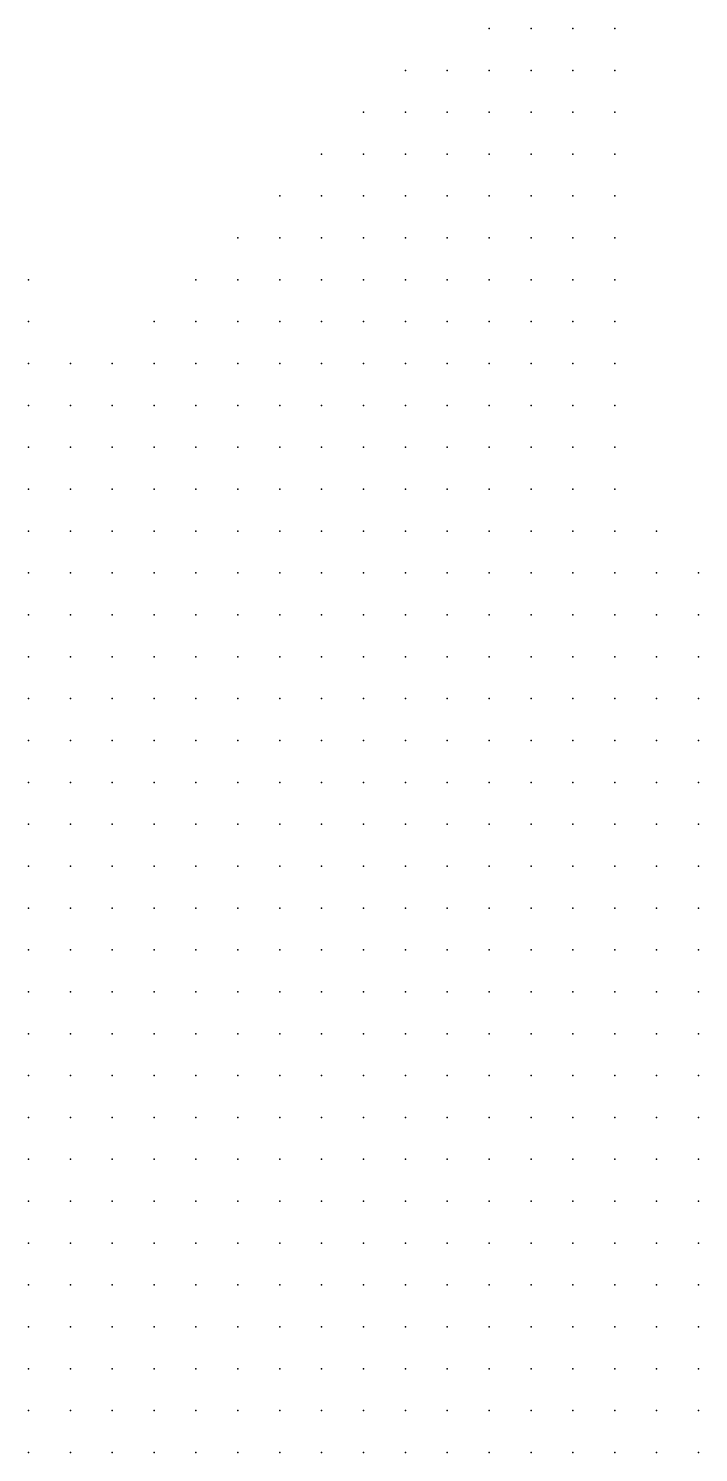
# Model space of a CAD drawing. Header units: millimetres. Extents: x 2848 to 6961, y 1568 to 7914.
# Drawn here: x 3633.28 to 3649.28, y 1650.29 to 1684.29 of the extents above; entities that cross this region are included whole.
import ezdxf

# ---------------------------------------------------------------- set-up
doc = ezdxf.new("R2010")
doc.units = ezdxf.units.MM
doc.header["$PDSIZE"] = -2

msp = doc.modelspace()

# ---------------------------------------------------------------- linework, layer by layer
at = {"color": 33, "true_color": 0xfda43e}
for p in [(3644.282, 1684.289), (3645.282, 1684.289), (3646.282, 1684.289), (3647.282, 1684.289), (3642.282, 1683.289), (3643.282, 1683.289), (3644.282, 1683.289), (3645.282, 1683.289), (3646.282, 1683.289), (3647.282, 1683.289), (3641.282, 1682.289), (3642.282, 1682.289), (3643.282, 1682.289), (3644.282, 1682.289), (3645.282, 1682.289), (3646.282, 1682.289), (3639.282, 1680.289)]:
    msp.add_point(p, dxfattribs=at)
at = {"color": 30, "true_color": 0xff9d2e}
for p in [(3647.282, 1682.289), (3646.282, 1681.289), (3647.282, 1681.289), (3647.282, 1680.289), (3647.282, 1679.289), (3647.282, 1678.289), (3647.282, 1677.289), (3647.282, 1676.289)]:
    msp.add_point(p, dxfattribs=at)
at = {"color": 21, "true_color": 0xff9252}
msp.add_point((3640.282, 1681.289), dxfattribs=at)
at = {"color": 30, "true_color": 0xff8630}
msp.add_point((3641.282, 1681.289), dxfattribs=at)
at = {"color": 33, "true_color": 0xfd9441}
msp.add_point((3642.282, 1681.289), dxfattribs=at)
at = {"color": 30, "true_color": 0xff983c}
msp.add_point((3643.282, 1681.289), dxfattribs=at)
at = {"color": 30, "true_color": 0xff9a3b}
msp.add_point((3644.282, 1681.289), dxfattribs=at)
at = {"color": 33, "true_color": 0xfea03e}
msp.add_point((3645.282, 1681.289), dxfattribs=at)
at = {"color": 30, "true_color": 0xff8135}
msp.add_point((3640.282, 1680.289), dxfattribs=at)
at = {"color": 11, "true_color": 0xff8c43}
msp.add_point((3641.282, 1680.289), dxfattribs=at)
at = {"color": 30, "true_color": 0xfe8e3c}
msp.add_point((3642.282, 1680.289), dxfattribs=at)
at = {"color": 30, "true_color": 0xff9339}
msp.add_point((3643.282, 1680.289), dxfattribs=at)
at = {"color": 30, "true_color": 0xff983b}
msp.add_point((3644.282, 1680.289), dxfattribs=at)
at = {"color": 33, "true_color": 0xfe9b3d}
msp.add_point((3645.282, 1680.289), dxfattribs=at)
at = {"color": 30, "true_color": 0xfe9833}
msp.add_point((3646.282, 1680.289), dxfattribs=at)
at = {"color": 30, "true_color": 0xff7a35}
msp.add_point((3638.282, 1679.289), dxfattribs=at)
at = {"color": 30, "true_color": 0xff8039}
msp.add_point((3639.282, 1679.289), dxfattribs=at)
at = {"color": 30, "true_color": 0xff843e}
for p in [(3640.282, 1679.289), (3647.282, 1674.289)]:
    msp.add_point(p, dxfattribs=at)
at = {"color": 30, "true_color": 0xff853f}
for p in [(3641.282, 1679.289), (3642.282, 1678.289), (3644.282, 1676.289)]:
    msp.add_point(p, dxfattribs=at)
at = {"color": 30, "true_color": 0xff8a3b}
msp.add_point((3642.282, 1679.289), dxfattribs=at)
at = {"color": 30, "true_color": 0xfe8f3d}
msp.add_point((3643.282, 1679.289), dxfattribs=at)
at = {"color": 30, "true_color": 0xff933b}
msp.add_point((3644.282, 1679.289), dxfattribs=at)
at = {"color": 33, "true_color": 0xfe993f}
msp.add_point((3645.282, 1679.289), dxfattribs=at)
at = {"color": 30, "true_color": 0xff932e}
msp.add_point((3646.282, 1679.289), dxfattribs=at)
at = {"color": 30, "true_color": 0xff9b15}
for p in [(3633.282, 1678.289), (3633.282, 1677.289)]:
    msp.add_point(p, dxfattribs=at)
at = {"color": 30, "true_color": 0xfe752d}
msp.add_point((3637.282, 1678.289), dxfattribs=at)
at = {"color": 30, "true_color": 0xff7e3c}
msp.add_point((3638.282, 1678.289), dxfattribs=at)
at = {"color": 30, "true_color": 0xfd823c}
msp.add_point((3639.282, 1678.289), dxfattribs=at)
at = {"color": 30, "true_color": 0xfe823c}
for p in [(3640.282, 1678.289), (3640.282, 1677.289)]:
    msp.add_point(p, dxfattribs=at)
at = {"color": 30, "true_color": 0xff833d}
for p in [(3641.282, 1678.289), (3641.282, 1677.289), (3644.282, 1675.289)]:
    msp.add_point(p, dxfattribs=at)
at = {"color": 30, "true_color": 0xff8a3d}
msp.add_point((3643.282, 1678.289), dxfattribs=at)
at = {"color": 30, "true_color": 0xff903e}
msp.add_point((3644.282, 1678.289), dxfattribs=at)
at = {"color": 33, "true_color": 0xff933e}
msp.add_point((3645.282, 1678.289), dxfattribs=at)
at = {"color": 30, "true_color": 0xfe902f}
msp.add_point((3646.282, 1678.289), dxfattribs=at)
at = {"color": 30, "true_color": 0xff7131}
for p in [(3636.282, 1677.289), (3634.282, 1676.289)]:
    msp.add_point(p, dxfattribs=at)
at = {"color": 30, "true_color": 0xff7b3b}
msp.add_point((3637.282, 1677.289), dxfattribs=at)
at = {"color": 30, "true_color": 0xfe7f3c}
msp.add_point((3638.282, 1677.289), dxfattribs=at)
at = {"color": 30, "true_color": 0xff803c}
msp.add_point((3639.282, 1677.289), dxfattribs=at)
at = {"color": 30, "true_color": 0xff863f}
msp.add_point((3642.282, 1677.289), dxfattribs=at)
at = {"color": 30, "true_color": 0xff863d}
for p in [(3643.282, 1677.289), (3646.282, 1674.289)]:
    msp.add_point(p, dxfattribs=at)
at = {"color": 30, "true_color": 0xff8a3a}
msp.add_point((3644.282, 1677.289), dxfattribs=at)
at = {"color": 33, "true_color": 0xff903f}
msp.add_point((3645.282, 1677.289), dxfattribs=at)
at = {"color": 30, "true_color": 0xfe8b30}
msp.add_point((3646.282, 1677.289), dxfattribs=at)
at = {"color": 30, "true_color": 0xff9a1c}
msp.add_point((3633.282, 1676.289), dxfattribs=at)
at = {"color": 30, "true_color": 0xff7a39}
msp.add_point((3635.282, 1676.289), dxfattribs=at)
at = {"color": 30, "true_color": 0xff7834}
msp.add_point((3636.282, 1676.289), dxfattribs=at)
at = {"color": 30, "true_color": 0xfd7b3d}
for p in [(3637.282, 1676.289), (3639.282, 1676.289)]:
    msp.add_point(p, dxfattribs=at)
at = {"color": 30, "true_color": 0xff7a3b}
msp.add_point((3638.282, 1676.289), dxfattribs=at)
at = {"color": 30, "true_color": 0xff7c3e}
msp.add_point((3640.282, 1676.289), dxfattribs=at)
at = {"color": 11, "true_color": 0xff7e40}
msp.add_point((3641.282, 1676.289), dxfattribs=at)
at = {"color": 30, "true_color": 0xfd803d}
msp.add_point((3642.282, 1676.289), dxfattribs=at)
at = {"color": 30, "true_color": 0xfe833d}
msp.add_point((3643.282, 1676.289), dxfattribs=at)
at = {"color": 30, "true_color": 0xff8b3e}
msp.add_point((3645.282, 1676.289), dxfattribs=at)
at = {"color": 30, "true_color": 0xff8935}
msp.add_point((3646.282, 1676.289), dxfattribs=at)
at = {"color": 30, "true_color": 0xff9213}
for p in [(3633.282, 1675.289), (3633.282, 1674.289), (3634.282, 1673.289)]:
    msp.add_point(p, dxfattribs=at)
at = {"color": 30, "true_color": 0xfe8e08}
msp.add_point((3634.282, 1675.289), dxfattribs=at)
at = {"color": 30, "true_color": 0xfd9510}
msp.add_point((3635.282, 1675.289), dxfattribs=at)
at = {"color": 30, "true_color": 0xff9815}
msp.add_point((3636.282, 1675.289), dxfattribs=at)
at = {"color": 30, "true_color": 0xff9a14}
msp.add_point((3637.282, 1675.289), dxfattribs=at)
at = {"color": 30, "true_color": 0xff9919}
msp.add_point((3638.282, 1675.289), dxfattribs=at)
at = {"color": 30, "true_color": 0xfd991f}
msp.add_point((3639.282, 1675.289), dxfattribs=at)
at = {"color": 30, "true_color": 0xff9525}
msp.add_point((3640.282, 1675.289), dxfattribs=at)
at = {"color": 30, "true_color": 0xfe912a}
msp.add_point((3641.282, 1675.289), dxfattribs=at)
at = {"color": 30, "true_color": 0xff8c31}
msp.add_point((3642.282, 1675.289), dxfattribs=at)
at = {"color": 30, "true_color": 0xff853a}
msp.add_point((3643.282, 1675.289), dxfattribs=at)
at = {"color": 23, "true_color": 0xfd8340}
msp.add_point((3645.282, 1675.289), dxfattribs=at)
at = {"color": 30, "true_color": 0xfd8537}
msp.add_point((3646.282, 1675.289), dxfattribs=at)
at = {"color": 21, "true_color": 0xff974b}
msp.add_point((3647.282, 1675.289), dxfattribs=at)
at = {"color": 30, "true_color": 0xfd9615}
msp.add_point((3634.282, 1674.289), dxfattribs=at)
at = {"color": 30, "true_color": 0xff9715}
msp.add_point((3635.282, 1674.289), dxfattribs=at)
at = {"color": 30, "true_color": 0xff9b12}
for p in [(3636.282, 1674.289), (3642.282, 1668.289), (3643.282, 1667.289), (3648.282, 1663.289), (3649.282, 1662.289)]:
    msp.add_point(p, dxfattribs=at)
at = {"color": 30, "true_color": 0xfe9d10}
msp.add_point((3637.282, 1674.289), dxfattribs=at)
at = {"color": 30, "true_color": 0xff9f14}
for p in [(3638.282, 1674.289), (3644.282, 1668.289), (3646.282, 1666.289), (3647.282, 1665.289), (3648.282, 1665.289), (3648.282, 1664.289), (3649.282, 1664.289)]:
    msp.add_point(p, dxfattribs=at)
at = {"color": 40, "true_color": 0xfea20f}
msp.add_point((3639.282, 1674.289), dxfattribs=at)
at = {"color": 40, "true_color": 0xfea513}
msp.add_point((3640.282, 1674.289), dxfattribs=at)
at = {"color": 40, "true_color": 0xffa715}
msp.add_point((3641.282, 1674.289), dxfattribs=at)
at = {"color": 40, "true_color": 0xffa918}
for p in [(3642.282, 1674.289), (3647.282, 1670.289)]:
    msp.add_point(p, dxfattribs=at)
at = {"color": 40, "true_color": 0xffa51c}
msp.add_point((3643.282, 1674.289), dxfattribs=at)
at = {"color": 30, "true_color": 0xff9f24}
msp.add_point((3644.282, 1674.289), dxfattribs=at)
at = {"color": 30, "true_color": 0xfe942e}
msp.add_point((3645.282, 1674.289), dxfattribs=at)
at = {"color": 30, "true_color": 0xff8e11}
msp.add_point((3633.282, 1673.289), dxfattribs=at)
at = {"color": 30, "true_color": 0xfe930f}
msp.add_point((3635.282, 1673.289), dxfattribs=at)
at = {"color": 30, "true_color": 0xfe9611}
for p in [(3636.282, 1673.289), (3646.282, 1663.289)]:
    msp.add_point(p, dxfattribs=at)
at = {"color": 30, "true_color": 0xff9911}
for p in [(3637.282, 1673.289), (3645.282, 1665.289), (3646.282, 1664.289), (3649.282, 1661.289)]:
    msp.add_point(p, dxfattribs=at)
at = {"color": 30, "true_color": 0xff9a12}
for p in [(3638.282, 1673.289), (3641.282, 1669.289), (3644.282, 1666.289)]:
    msp.add_point(p, dxfattribs=at)
at = {"color": 30, "true_color": 0xff9e11}
for p in [(3639.282, 1673.289), (3641.282, 1671.289)]:
    msp.add_point(p, dxfattribs=at)
at = {"color": 30, "true_color": 0xff9f15}
for p in [(3640.282, 1673.289), (3642.282, 1671.289)]:
    msp.add_point(p, dxfattribs=at)
at = {"color": 40, "true_color": 0xfea116}
msp.add_point((3641.282, 1673.289), dxfattribs=at)
at = {"color": 40, "true_color": 0xfea316}
for p in [(3642.282, 1673.289), (3644.282, 1670.289)]:
    msp.add_point(p, dxfattribs=at)
at = {"color": 40, "true_color": 0xfea817}
msp.add_point((3643.282, 1673.289), dxfattribs=at)
at = {"color": 40, "true_color": 0xffaa17}
msp.add_point((3644.282, 1673.289), dxfattribs=at)
at = {"color": 40, "true_color": 0xffae1a}
msp.add_point((3645.282, 1673.289), dxfattribs=at)
at = {"color": 40, "true_color": 0xfeaa23}
msp.add_point((3646.282, 1673.289), dxfattribs=at)
at = {"color": 30, "true_color": 0xfe8b21}
msp.add_point((3647.282, 1673.289), dxfattribs=at)
at = {"color": 30, "true_color": 0xfd8f14}
msp.add_point((3633.282, 1672.289), dxfattribs=at)
at = {"color": 30, "true_color": 0xff8f12}
for p in [(3634.282, 1672.289), (3636.282, 1670.289), (3640.282, 1665.289), (3644.282, 1662.289)]:
    msp.add_point(p, dxfattribs=at)
at = {"color": 30, "true_color": 0xfe9013}
msp.add_point((3635.282, 1672.289), dxfattribs=at)
at = {"color": 30, "true_color": 0xff9412}
for p in [(3636.282, 1672.289), (3640.282, 1668.289), (3641.282, 1667.289), (3642.282, 1666.289), (3645.282, 1663.289), (3646.282, 1662.289)]:
    msp.add_point(p, dxfattribs=at)
at = {"color": 30, "true_color": 0xfe980f}
msp.add_point((3637.282, 1672.289), dxfattribs=at)
at = {"color": 30, "true_color": 0xff9712}
for p in [(3638.282, 1672.289), (3644.282, 1665.289), (3645.282, 1664.289)]:
    msp.add_point(p, dxfattribs=at)
at = {"color": 30, "true_color": 0xff9d13}
for p in [(3639.282, 1672.289), (3643.282, 1668.289)]:
    msp.add_point(p, dxfattribs=at)
at = {"color": 30, "true_color": 0xff9e13}
for p in [(3640.282, 1672.289), (3642.282, 1670.289), (3643.282, 1669.289), (3645.282, 1667.289)]:
    msp.add_point(p, dxfattribs=at)
at = {"color": 40, "true_color": 0xffa015}
for p in [(3641.282, 1672.289), (3645.282, 1668.289), (3647.282, 1666.289)]:
    msp.add_point(p, dxfattribs=at)
at = {"color": 40, "true_color": 0xffa016}
msp.add_point((3642.282, 1672.289), dxfattribs=at)
at = {"color": 40, "true_color": 0xffa415}
msp.add_point((3643.282, 1672.289), dxfattribs=at)
at = {"color": 40, "true_color": 0xffa719}
for p in [(3644.282, 1672.289), (3647.282, 1669.289), (3648.282, 1668.289)]:
    msp.add_point(p, dxfattribs=at)
at = {"color": 40, "true_color": 0xffa81a}
for p in [(3645.282, 1672.289), (3648.282, 1669.289), (3633.282, 1654.289)]:
    msp.add_point(p, dxfattribs=at)
at = {"color": 40, "true_color": 0xffad1d}
for p in [(3646.282, 1672.289), (3634.282, 1660.289), (3635.282, 1657.289), (3635.282, 1656.289), (3636.282, 1653.289)]:
    msp.add_point(p, dxfattribs=at)
at = {"color": 40, "true_color": 0xfeab11}
msp.add_point((3647.282, 1672.289), dxfattribs=at)
at = {"color": 31, "true_color": 0xfeb848}
msp.add_point((3648.282, 1672.289), dxfattribs=at)
at = {"color": 30, "true_color": 0xff8c15}
for p in [(3633.282, 1671.289), (3637.282, 1667.289)]:
    msp.add_point(p, dxfattribs=at)
at = {"color": 30, "true_color": 0xfc8e13}
msp.add_point((3634.282, 1671.289), dxfattribs=at)
at = {"color": 30, "true_color": 0xff9016}
msp.add_point((3635.282, 1671.289), dxfattribs=at)
at = {"color": 30, "true_color": 0xfd9212}
msp.add_point((3636.282, 1671.289), dxfattribs=at)
at = {"color": 30, "true_color": 0xff9310}
for p in [(3637.282, 1671.289), (3639.282, 1669.289)]:
    msp.add_point(p, dxfattribs=at)
at = {"color": 30, "true_color": 0xff9710}
for p in [(3638.282, 1671.289), (3639.282, 1670.289)]:
    msp.add_point(p, dxfattribs=at)
at = {"color": 30, "true_color": 0xfe9a10}
msp.add_point((3639.282, 1671.289), dxfattribs=at)
at = {"color": 30, "true_color": 0xff9d14}
msp.add_point((3640.282, 1671.289), dxfattribs=at)
at = {"color": 40, "true_color": 0xffa216}
for p in [(3643.282, 1671.289), (3645.282, 1669.289), (3647.282, 1667.289), (3648.282, 1666.289)]:
    msp.add_point(p, dxfattribs=at)
at = {"color": 40, "true_color": 0xffa518}
for p in [(3644.282, 1671.289), (3645.282, 1670.289), (3646.282, 1669.289), (3647.282, 1668.289)]:
    msp.add_point(p, dxfattribs=at)
at = {"color": 40, "true_color": 0xffa61a}
msp.add_point((3645.282, 1671.289), dxfattribs=at)
at = {"color": 40, "true_color": 0xffa81b}
msp.add_point((3646.282, 1671.289), dxfattribs=at)
at = {"color": 40, "true_color": 0xfead1e}
msp.add_point((3647.282, 1671.289), dxfattribs=at)
at = {"color": 40, "true_color": 0xfda811}
msp.add_point((3648.282, 1671.289), dxfattribs=at)
at = {"color": 40, "true_color": 0xffbd33}
msp.add_point((3649.282, 1671.289), dxfattribs=at)
at = {"color": 30, "true_color": 0xff8a16}
for p in [(3633.282, 1670.289), (3634.282, 1669.289), (3636.282, 1667.289), (3638.282, 1665.289)]:
    msp.add_point(p, dxfattribs=at)
at = {"color": 30, "true_color": 0xff8c13}
msp.add_point((3634.282, 1670.289), dxfattribs=at)
at = {"color": 30, "true_color": 0xff8e14}
for p in [(3635.282, 1670.289), (3637.282, 1668.289), (3641.282, 1664.289), (3642.282, 1663.289), (3644.282, 1661.289)]:
    msp.add_point(p, dxfattribs=at)
at = {"color": 30, "true_color": 0xfe9112}
for p in [(3637.282, 1670.289), (3638.282, 1669.289), (3641.282, 1666.289), (3642.282, 1665.289), (3643.282, 1664.289)]:
    msp.add_point(p, dxfattribs=at)
at = {"color": 30, "true_color": 0xff9414}
msp.add_point((3638.282, 1670.289), dxfattribs=at)
at = {"color": 30, "true_color": 0xff9910}
msp.add_point((3640.282, 1670.289), dxfattribs=at)
at = {"color": 30, "true_color": 0xfe9d12}
msp.add_point((3641.282, 1670.289), dxfattribs=at)
at = {"color": 40, "true_color": 0xfea115}
for p in [(3643.282, 1670.289), (3646.282, 1667.289)]:
    msp.add_point(p, dxfattribs=at)
at = {"color": 40, "true_color": 0xffa71a}
msp.add_point((3646.282, 1670.289), dxfattribs=at)
at = {"color": 40, "true_color": 0xfeab1f}
msp.add_point((3648.282, 1670.289), dxfattribs=at)
at = {"color": 40, "true_color": 0xffac15}
msp.add_point((3649.282, 1670.289), dxfattribs=at)
at = {"color": 30, "true_color": 0xfe8917}
for p in [(3633.282, 1669.289), (3636.282, 1666.289), (3637.282, 1665.289), (3637.282, 1664.289)]:
    msp.add_point(p, dxfattribs=at)
at = {"color": 30, "true_color": 0xff8d13}
for p in [(3635.282, 1669.289), (3638.282, 1666.289), (3640.282, 1664.289)]:
    msp.add_point(p, dxfattribs=at)
at = {"color": 30, "true_color": 0xff8e12}
for p in [(3636.282, 1669.289), (3639.282, 1666.289)]:
    msp.add_point(p, dxfattribs=at)
at = {"color": 30, "true_color": 0xff9013}
for p in [(3637.282, 1669.289), (3638.282, 1668.289), (3639.282, 1667.289), (3640.282, 1666.289), (3641.282, 1665.289)]:
    msp.add_point(p, dxfattribs=at)
at = {"color": 30, "true_color": 0xfd9910}
msp.add_point((3640.282, 1669.289), dxfattribs=at)
at = {"color": 30, "true_color": 0xff9c12}
for p in [(3642.282, 1669.289), (3644.282, 1667.289), (3645.282, 1666.289), (3647.282, 1664.289)]:
    msp.add_point(p, dxfattribs=at)
at = {"color": 40, "true_color": 0xffa116}
msp.add_point((3644.282, 1669.289), dxfattribs=at)
at = {"color": 40, "true_color": 0xfcaa20}
msp.add_point((3649.282, 1669.289), dxfattribs=at)
at = {"color": 30, "true_color": 0xff8817}
for p in [(3633.282, 1668.289), (3634.282, 1667.289), (3635.282, 1666.289), (3636.282, 1665.289)]:
    msp.add_point(p, dxfattribs=at)
at = {"color": 30, "true_color": 0xfe8915}
msp.add_point((3634.282, 1668.289), dxfattribs=at)
at = {"color": 30, "true_color": 0xfe8b16}
for p in [(3635.282, 1668.289), (3641.282, 1662.289)]:
    msp.add_point(p, dxfattribs=at)
at = {"color": 30, "true_color": 0xff8c17}
for p in [(3636.282, 1668.289), (3639.282, 1665.289)]:
    msp.add_point(p, dxfattribs=at)
at = {"color": 30, "true_color": 0xff9114}
msp.add_point((3639.282, 1668.289), dxfattribs=at)
at = {"color": 30, "true_color": 0xfe9812}
for p in [(3641.282, 1668.289), (3642.282, 1667.289), (3648.282, 1661.289)]:
    msp.add_point(p, dxfattribs=at)
at = {"color": 40, "true_color": 0xffa417}
msp.add_point((3646.282, 1668.289), dxfattribs=at)
at = {"color": 40, "true_color": 0xfda819}
msp.add_point((3649.282, 1668.289), dxfattribs=at)
at = {"color": 30, "true_color": 0xff8719}
for p in [(3633.282, 1667.289), (3634.282, 1666.289)]:
    msp.add_point(p, dxfattribs=at)
at = {"color": 30, "true_color": 0xff8a18}
msp.add_point((3635.282, 1667.289), dxfattribs=at)
at = {"color": 30, "true_color": 0xfe8e11}
msp.add_point((3638.282, 1667.289), dxfattribs=at)
at = {"color": 30, "true_color": 0xff9215}
msp.add_point((3640.282, 1667.289), dxfattribs=at)
at = {"color": 40, "true_color": 0xffa516}
msp.add_point((3648.282, 1667.289), dxfattribs=at)
at = {"color": 40, "true_color": 0xffa619}
msp.add_point((3649.282, 1667.289), dxfattribs=at)
at = {"color": 30, "true_color": 0xff841a}
msp.add_point((3633.282, 1666.289), dxfattribs=at)
at = {"color": 30, "true_color": 0xff8b14}
msp.add_point((3637.282, 1666.289), dxfattribs=at)
at = {"color": 30, "true_color": 0xff9913}
msp.add_point((3643.282, 1666.289), dxfattribs=at)
at = {"color": 40, "true_color": 0xfea517}
msp.add_point((3649.282, 1666.289), dxfattribs=at)
at = {"color": 30, "true_color": 0xfe831b}
msp.add_point((3633.282, 1665.289), dxfattribs=at)
at = {"color": 30, "true_color": 0xff8518}
msp.add_point((3634.282, 1665.289), dxfattribs=at)
at = {"color": 30, "true_color": 0xff8717}
for p in [(3635.282, 1665.289), (3636.282, 1664.289)]:
    msp.add_point(p, dxfattribs=at)
at = {"color": 30, "true_color": 0xfe9311}
msp.add_point((3643.282, 1665.289), dxfattribs=at)
at = {"color": 30, "true_color": 0xff9b11}
msp.add_point((3646.282, 1665.289), dxfattribs=at)
at = {"color": 40, "true_color": 0xffa317}
msp.add_point((3649.282, 1665.289), dxfattribs=at)
at = {"color": 30, "true_color": 0xff821c}
msp.add_point((3633.282, 1664.289), dxfattribs=at)
at = {"color": 30, "true_color": 0xfd841b}
msp.add_point((3634.282, 1664.289), dxfattribs=at)
at = {"color": 30, "true_color": 0xff8617}
msp.add_point((3635.282, 1664.289), dxfattribs=at)
at = {"color": 30, "true_color": 0xfe8b18}
msp.add_point((3638.282, 1664.289), dxfattribs=at)
at = {"color": 30, "true_color": 0xff8b17}
msp.add_point((3639.282, 1664.289), dxfattribs=at)
at = {"color": 30, "true_color": 0xfd8f12}
msp.add_point((3642.282, 1664.289), dxfattribs=at)
at = {"color": 30, "true_color": 0xff9312}
msp.add_point((3644.282, 1664.289), dxfattribs=at)
at = {"color": 30, "true_color": 0xff7d1d}
msp.add_point((3633.282, 1663.289), dxfattribs=at)
at = {"color": 30, "true_color": 0xff7d1b}
msp.add_point((3634.282, 1663.289), dxfattribs=at)
at = {"color": 30, "true_color": 0xff7f1a}
msp.add_point((3635.282, 1663.289), dxfattribs=at)
at = {"color": 30, "true_color": 0xff8118}
msp.add_point((3636.282, 1663.289), dxfattribs=at)
at = {"color": 30, "true_color": 0xfe8319}
msp.add_point((3637.282, 1663.289), dxfattribs=at)
at = {"color": 30, "true_color": 0xfe8616}
msp.add_point((3638.282, 1663.289), dxfattribs=at)
at = {"color": 30, "true_color": 0xff8814}
msp.add_point((3639.282, 1663.289), dxfattribs=at)
at = {"color": 30, "true_color": 0xfd8a13}
msp.add_point((3640.282, 1663.289), dxfattribs=at)
at = {"color": 30, "true_color": 0xfe8b14}
msp.add_point((3641.282, 1663.289), dxfattribs=at)
at = {"color": 30, "true_color": 0xff8f13}
msp.add_point((3643.282, 1663.289), dxfattribs=at)
at = {"color": 30, "true_color": 0xff9214}
msp.add_point((3644.282, 1663.289), dxfattribs=at)
at = {"color": 30, "true_color": 0xff9811}
for p in [(3647.282, 1663.289), (3648.282, 1662.289)]:
    msp.add_point(p, dxfattribs=at)
at = {"color": 30, "true_color": 0xfe9e13}
msp.add_point((3649.282, 1663.289), dxfattribs=at)
at = {"color": 30, "true_color": 0xff8d1b}
msp.add_point((3633.282, 1662.289), dxfattribs=at)
at = {"color": 30, "true_color": 0xfe941c}
msp.add_point((3634.282, 1662.289), dxfattribs=at)
at = {"color": 30, "true_color": 0xff981d}
msp.add_point((3635.282, 1662.289), dxfattribs=at)
at = {"color": 30, "true_color": 0xff9a1e}
msp.add_point((3636.282, 1662.289), dxfattribs=at)
at = {"color": 30, "true_color": 0xfe9b1c}
msp.add_point((3637.282, 1662.289), dxfattribs=at)
at = {"color": 30, "true_color": 0xff991b}
msp.add_point((3638.282, 1662.289), dxfattribs=at)
at = {"color": 30, "true_color": 0xff941b}
msp.add_point((3639.282, 1662.289), dxfattribs=at)
at = {"color": 30, "true_color": 0xff901c}
msp.add_point((3640.282, 1662.289), dxfattribs=at)
at = {"color": 30, "true_color": 0xff8812}
msp.add_point((3642.282, 1662.289), dxfattribs=at)
at = {"color": 30, "true_color": 0xff8b12}
msp.add_point((3643.282, 1662.289), dxfattribs=at)
at = {"color": 30, "true_color": 0xfe9313}
for p in [(3645.282, 1662.289), (3647.282, 1661.289)]:
    msp.add_point(p, dxfattribs=at)
at = {"color": 30, "true_color": 0xfe9613}
msp.add_point((3647.282, 1662.289), dxfattribs=at)
at = {"color": 40, "true_color": 0xffae1e}
for p in [(3633.282, 1661.289), (3635.282, 1660.289), (3635.282, 1659.289), (3635.282, 1658.289), (3636.282, 1658.289), (3636.282, 1657.289), (3636.282, 1656.289), (3637.282, 1655.289), (3637.282, 1653.289), (3638.282, 1653.289), (3636.282, 1651.289)]:
    msp.add_point(p, dxfattribs=at)
at = {"color": 40, "true_color": 0xffb21e}
msp.add_point((3634.282, 1661.289), dxfattribs=at)
at = {"color": 40, "true_color": 0xffb120}
for p in [(3635.282, 1661.289), (3637.282, 1660.289), (3637.282, 1658.289), (3637.282, 1657.289), (3638.282, 1656.289), (3639.282, 1652.289)]:
    msp.add_point(p, dxfattribs=at)
at = {"color": 40, "true_color": 0xffb420}
for p in [(3636.282, 1661.289), (3642.282, 1652.289)]:
    msp.add_point(p, dxfattribs=at)
at = {"color": 40, "true_color": 0xffb623}
for p in [(3637.282, 1661.289), (3642.282, 1655.289)]:
    msp.add_point(p, dxfattribs=at)
at = {"color": 40, "true_color": 0xffb822}
for p in [(3638.282, 1661.289), (3644.282, 1651.289)]:
    msp.add_point(p, dxfattribs=at)
at = {"color": 40, "true_color": 0xfeb822}
msp.add_point((3639.282, 1661.289), dxfattribs=at)
at = {"color": 40, "true_color": 0xffb625}
for p in [(3640.282, 1661.289), (3643.282, 1652.289)]:
    msp.add_point(p, dxfattribs=at)
at = {"color": 40, "true_color": 0xfeb123}
msp.add_point((3641.282, 1661.289), dxfattribs=at)
at = {"color": 40, "true_color": 0xfda922}
msp.add_point((3642.282, 1661.289), dxfattribs=at)
at = {"color": 30, "true_color": 0xff9c1b}
msp.add_point((3643.282, 1661.289), dxfattribs=at)
at = {"color": 30, "true_color": 0xff8b10}
msp.add_point((3645.282, 1661.289), dxfattribs=at)
at = {"color": 30, "true_color": 0xfd9011}
msp.add_point((3646.282, 1661.289), dxfattribs=at)
at = {"color": 40, "true_color": 0xffab1c}
for p in [(3633.282, 1660.289), (3633.282, 1658.289), (3634.282, 1656.289), (3634.282, 1655.289), (3635.282, 1654.289), (3635.282, 1653.289)]:
    msp.add_point(p, dxfattribs=at)
at = {"color": 40, "true_color": 0xffaf1f}
for p in [(3636.282, 1660.289), (3637.282, 1656.289), (3638.282, 1651.289)]:
    msp.add_point(p, dxfattribs=at)
at = {"color": 40, "true_color": 0xffb321}
for p in [(3638.282, 1660.289), (3638.282, 1659.289), (3639.282, 1657.289), (3641.282, 1652.289), (3642.282, 1651.289)]:
    msp.add_point(p, dxfattribs=at)
at = {"color": 40, "true_color": 0xfeb421}
for p in [(3639.282, 1660.289), (3640.282, 1654.289)]:
    msp.add_point(p, dxfattribs=at)
at = {"color": 40, "true_color": 0xfdb522}
for p in [(3640.282, 1660.289), (3640.282, 1657.289)]:
    msp.add_point(p, dxfattribs=at)
at = {"color": 40, "true_color": 0xffb926}
for p in [(3641.282, 1660.289), (3645.282, 1654.289), (3646.282, 1652.289)]:
    msp.add_point(p, dxfattribs=at)
at = {"color": 40, "true_color": 0xffbc27}
for p in [(3642.282, 1660.289), (3646.282, 1657.289), (3648.282, 1653.289)]:
    msp.add_point(p, dxfattribs=at)
at = {"color": 40, "true_color": 0xfdbd28}
for p in [(3643.282, 1660.289), (3648.282, 1652.289)]:
    msp.add_point(p, dxfattribs=at)
at = {"color": 40, "true_color": 0xfcb827}
msp.add_point((3644.282, 1660.289), dxfattribs=at)
at = {"color": 40, "true_color": 0xffa820}
msp.add_point((3645.282, 1660.289), dxfattribs=at)
at = {"color": 30, "true_color": 0xff9416}
msp.add_point((3646.282, 1660.289), dxfattribs=at)
at = {"color": 30, "true_color": 0xff8c11}
msp.add_point((3647.282, 1660.289), dxfattribs=at)
at = {"color": 30, "true_color": 0xff9012}
msp.add_point((3648.282, 1660.289), dxfattribs=at)
at = {"color": 30, "true_color": 0xff9513}
msp.add_point((3649.282, 1660.289), dxfattribs=at)
at = {"color": 40, "true_color": 0xffaa1c}
msp.add_point((3633.282, 1659.289), dxfattribs=at)
at = {"color": 40, "true_color": 0xffac1e}
for p in [(3634.282, 1659.289), (3636.282, 1654.289), (3636.282, 1652.289)]:
    msp.add_point(p, dxfattribs=at)
at = {"color": 40, "true_color": 0xffae1f}
for p in [(3636.282, 1659.289), (3639.282, 1651.289)]:
    msp.add_point(p, dxfattribs=at)
at = {"color": 40, "true_color": 0xffb020}
for p in [(3637.282, 1659.289), (3638.282, 1654.289), (3639.282, 1653.289)]:
    msp.add_point(p, dxfattribs=at)
at = {"color": 40, "true_color": 0xffb522}
for p in [(3639.282, 1659.289), (3639.282, 1658.289), (3640.282, 1658.289), (3640.282, 1656.289), (3641.282, 1656.289), (3641.282, 1655.289), (3641.282, 1654.289), (3642.282, 1653.289), (3643.282, 1650.289)]:
    msp.add_point(p, dxfattribs=at)
at = {"color": 40, "true_color": 0xffb724}
for p in [(3640.282, 1659.289), (3642.282, 1659.289), (3642.282, 1658.289), (3642.282, 1657.289), (3645.282, 1652.289)]:
    msp.add_point(p, dxfattribs=at)
at = {"color": 40, "true_color": 0xfeb623}
for p in [(3641.282, 1659.289), (3641.282, 1658.289), (3641.282, 1657.289), (3642.282, 1656.289)]:
    msp.add_point(p, dxfattribs=at)
at = {"color": 40, "true_color": 0xffb925}
for p in [(3643.282, 1659.289), (3643.282, 1657.289), (3644.282, 1656.289)]:
    msp.add_point(p, dxfattribs=at)
at = {"color": 40, "true_color": 0xfebc27}
for p in [(3644.282, 1659.289), (3646.282, 1656.289), (3647.282, 1654.289)]:
    msp.add_point(p, dxfattribs=at)
at = {"color": 40, "true_color": 0xffc02b}
for p in [(3645.282, 1659.289), (3649.282, 1656.289)]:
    msp.add_point(p, dxfattribs=at)
at = {"color": 40, "true_color": 0xffbb28}
msp.add_point((3646.282, 1659.289), dxfattribs=at)
at = {"color": 40, "true_color": 0xffae21}
msp.add_point((3647.282, 1659.289), dxfattribs=at)
at = {"color": 30, "true_color": 0xff9c1a}
msp.add_point((3648.282, 1659.289), dxfattribs=at)
at = {"color": 30, "true_color": 0xff9415}
msp.add_point((3649.282, 1659.289), dxfattribs=at)
at = {"color": 40, "true_color": 0xfeac1c}
for p in [(3634.282, 1658.289), (3634.282, 1657.289), (3635.282, 1655.289)]:
    msp.add_point(p, dxfattribs=at)
at = {"color": 40, "true_color": 0xfeb220}
for p in [(3638.282, 1658.289), (3638.282, 1657.289), (3639.282, 1656.289), (3639.282, 1655.289), (3640.282, 1653.289), (3641.282, 1653.289)]:
    msp.add_point(p, dxfattribs=at)
at = {"color": 40, "true_color": 0xfeb824}
for p in [(3643.282, 1658.289), (3643.282, 1656.289), (3645.282, 1651.289)]:
    msp.add_point(p, dxfattribs=at)
at = {"color": 40, "true_color": 0xfebb26}
for p in [(3644.282, 1658.289), (3645.282, 1658.289), (3644.282, 1657.289), (3645.282, 1657.289), (3646.282, 1655.289), (3647.282, 1655.289), (3646.282, 1654.289), (3646.282, 1653.289), (3647.282, 1653.289)]:
    msp.add_point(p, dxfattribs=at)
at = {"color": 40, "true_color": 0xffbd28}
for p in [(3646.282, 1658.289), (3647.282, 1656.289), (3648.282, 1656.289), (3648.282, 1655.289), (3648.282, 1654.289)]:
    msp.add_point(p, dxfattribs=at)
at = {"color": 40, "true_color": 0xfec12a}
msp.add_point((3647.282, 1658.289), dxfattribs=at)
at = {"color": 40, "true_color": 0xffc22c}
msp.add_point((3648.282, 1658.289), dxfattribs=at)
at = {"color": 40, "true_color": 0xfebc28}
msp.add_point((3649.282, 1658.289), dxfattribs=at)
at = {"color": 40, "true_color": 0xffaa1b}
for p in [(3633.282, 1657.289), (3634.282, 1654.289)]:
    msp.add_point(p, dxfattribs=at)
at = {"color": 40, "true_color": 0xffbd29}
msp.add_point((3647.282, 1657.289), dxfattribs=at)
at = {"color": 40, "true_color": 0xfdc027}
msp.add_point((3648.282, 1657.289), dxfattribs=at)
at = {"color": 40, "true_color": 0xfec32b}
msp.add_point((3649.282, 1657.289), dxfattribs=at)
at = {"color": 40, "true_color": 0xffa91b}
for p in [(3633.282, 1656.289), (3633.282, 1655.289)]:
    msp.add_point(p, dxfattribs=at)
at = {"color": 40, "true_color": 0xffba26}
msp.add_point((3645.282, 1656.289), dxfattribs=at)
at = {"color": 40, "true_color": 0xfead1d}
for p in [(3636.282, 1655.289), (3637.282, 1654.289)]:
    msp.add_point(p, dxfattribs=at)
at = {"color": 40, "true_color": 0xffb01f}
for p in [(3638.282, 1655.289), (3639.282, 1650.289)]:
    msp.add_point(p, dxfattribs=at)
at = {"color": 40, "true_color": 0xffb31f}
msp.add_point((3640.282, 1655.289), dxfattribs=at)
at = {"color": 40, "true_color": 0xffb725}
for p in [(3643.282, 1655.289), (3644.282, 1654.289)]:
    msp.add_point(p, dxfattribs=at)
at = {"color": 40, "true_color": 0xfeb825}
msp.add_point((3644.282, 1655.289), dxfattribs=at)
at = {"color": 40, "true_color": 0xfdb926}
msp.add_point((3645.282, 1655.289), dxfattribs=at)
at = {"color": 40, "true_color": 0xfdc029}
msp.add_point((3649.282, 1655.289), dxfattribs=at)
at = {"color": 40, "true_color": 0xffb221}
for p in [(3639.282, 1654.289), (3640.282, 1651.289)]:
    msp.add_point(p, dxfattribs=at)
at = {"color": 40, "true_color": 0xffb423}
msp.add_point((3642.282, 1654.289), dxfattribs=at)
at = {"color": 40, "true_color": 0xfeb624}
for p in [(3643.282, 1654.289), (3644.282, 1652.289), (3646.282, 1650.289)]:
    msp.add_point(p, dxfattribs=at)
at = {"color": 40, "true_color": 0xffbe2a}
msp.add_point((3649.282, 1654.289), dxfattribs=at)
at = {"color": 40, "true_color": 0xfca719}
msp.add_point((3633.282, 1653.289), dxfattribs=at)
at = {"color": 40, "true_color": 0xffa91d}
msp.add_point((3634.282, 1653.289), dxfattribs=at)
at = {"color": 40, "true_color": 0xfdb724}
for p in [(3643.282, 1653.289), (3646.282, 1651.289)]:
    msp.add_point(p, dxfattribs=at)
at = {"color": 40, "true_color": 0xffb821}
msp.add_point((3644.282, 1653.289), dxfattribs=at)
at = {"color": 40, "true_color": 0xfeb727}
msp.add_point((3645.282, 1653.289), dxfattribs=at)
at = {"color": 40, "true_color": 0xffbd26}
msp.add_point((3649.282, 1653.289), dxfattribs=at)
at = {"color": 40, "true_color": 0xffab1a}
msp.add_point((3633.282, 1652.289), dxfattribs=at)
at = {"color": 40, "true_color": 0xffaa19}
msp.add_point((3634.282, 1652.289), dxfattribs=at)
at = {"color": 40, "true_color": 0xfea91a}
msp.add_point((3635.282, 1652.289), dxfattribs=at)
at = {"color": 40, "true_color": 0xfdac1c}
msp.add_point((3637.282, 1652.289), dxfattribs=at)
at = {"color": 40, "true_color": 0xffac1d}
msp.add_point((3638.282, 1652.289), dxfattribs=at)
at = {"color": 40, "true_color": 0xffb121}
for p in [(3640.282, 1652.289), (3642.282, 1650.289)]:
    msp.add_point(p, dxfattribs=at)
at = {"color": 40, "true_color": 0xfdba25}
msp.add_point((3647.282, 1652.289), dxfattribs=at)
at = {"color": 40, "true_color": 0xfeba29}
msp.add_point((3649.282, 1652.289), dxfattribs=at)
at = {"color": 30, "true_color": 0xfc8c20}
msp.add_point((3633.282, 1651.289), dxfattribs=at)
at = {"color": 30, "true_color": 0xfe9d1a}
msp.add_point((3634.282, 1651.289), dxfattribs=at)
at = {"color": 40, "true_color": 0xffa81d}
msp.add_point((3635.282, 1651.289), dxfattribs=at)
at = {"color": 40, "true_color": 0xffb01d}
msp.add_point((3637.282, 1651.289), dxfattribs=at)
at = {"color": 40, "true_color": 0xfeb31c}
msp.add_point((3641.282, 1651.289), dxfattribs=at)
at = {"color": 40, "true_color": 0xfcb421}
msp.add_point((3643.282, 1651.289), dxfattribs=at)
at = {"color": 40, "true_color": 0xfbb728}
msp.add_point((3647.282, 1651.289), dxfattribs=at)
at = {"color": 40, "true_color": 0xfebf24}
msp.add_point((3648.282, 1651.289), dxfattribs=at)
at = {"color": 40, "true_color": 0xffc61d}
msp.add_point((3649.282, 1651.289), dxfattribs=at)
at = {"color": 30, "true_color": 0xff662a}
msp.add_point((3633.282, 1650.289), dxfattribs=at)
at = {"color": 30, "true_color": 0xfe6b26}
msp.add_point((3634.282, 1650.289), dxfattribs=at)
at = {"color": 30, "true_color": 0xfe7525}
msp.add_point((3635.282, 1650.289), dxfattribs=at)
at = {"color": 30, "true_color": 0xfe7e23}
msp.add_point((3636.282, 1650.289), dxfattribs=at)
at = {"color": 30, "true_color": 0xfe8124}
msp.add_point((3637.282, 1650.289), dxfattribs=at)
at = {"color": 30, "true_color": 0xff9223}
msp.add_point((3638.282, 1650.289), dxfattribs=at)
at = {"color": 40, "true_color": 0xffad1f}
msp.add_point((3640.282, 1650.289), dxfattribs=at)
at = {"color": 40, "true_color": 0xfeb221}
msp.add_point((3641.282, 1650.289), dxfattribs=at)
at = {"color": 40, "true_color": 0xffb521}
msp.add_point((3644.282, 1650.289), dxfattribs=at)
at = {"color": 40, "true_color": 0xfcb623}
msp.add_point((3645.282, 1650.289), dxfattribs=at)
at = {"color": 40, "true_color": 0xfdc31a}
msp.add_point((3647.282, 1650.289), dxfattribs=at)
at = {"color": 40, "true_color": 0xf4ae32}
msp.add_point((3648.282, 1650.289), dxfattribs=at)
at = {"color": 243, "true_color": 0xb8757e}
msp.add_point((3649.282, 1650.289), dxfattribs=at)

doc.saveas('drawing.dxf')
